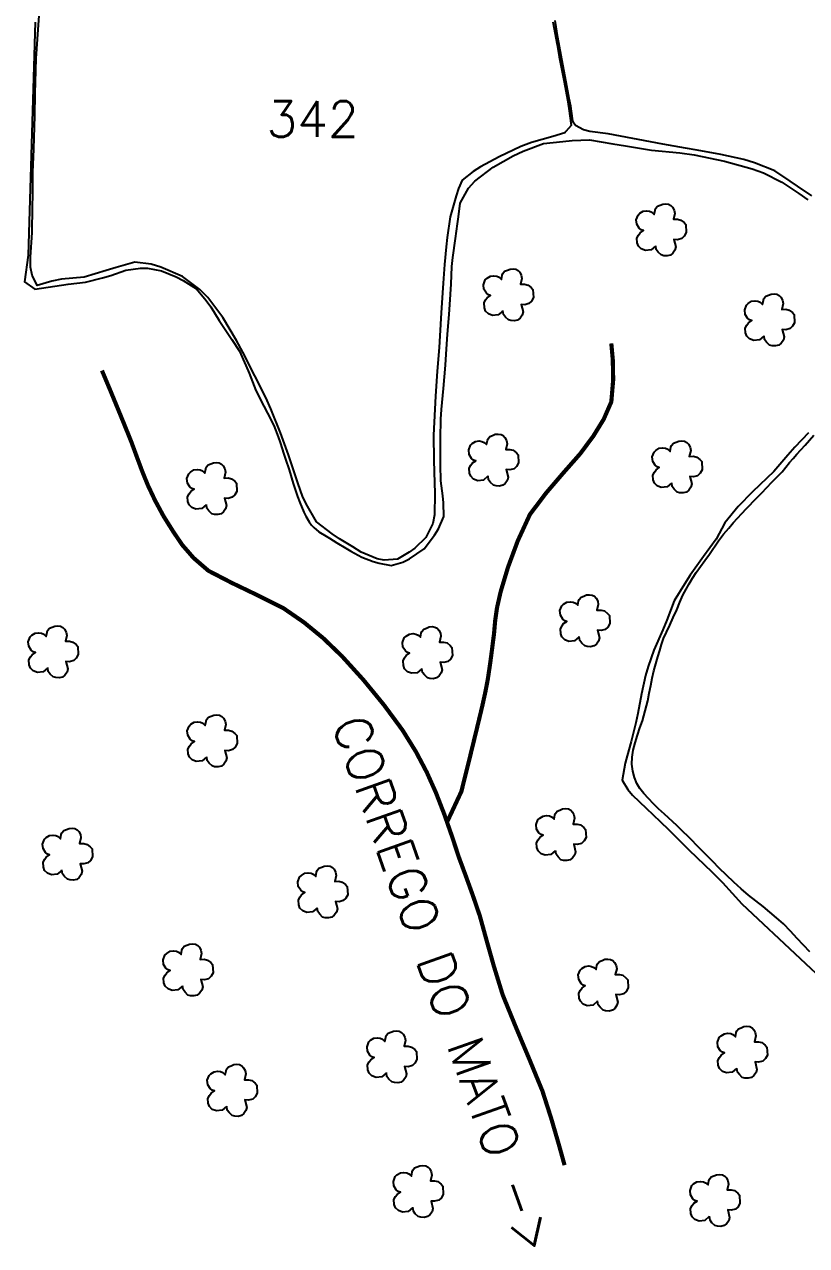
# Model space of a CAD drawing. Extents: x 729642 to 735582, y 7828609 to 7832809.
# Drawn here: x 730688 to 731255, y 7829530 to 7830415 of the extents above; entities that cross this region are included whole.
import ezdxf

# ---------------------------------------------------------------- set-up
doc = ezdxf.new("R2010")
doc.units = 0
doc.header["$MEASUREMENT"] = 0
doc.linetypes.add('CONTINUO', pattern=[0])
doc.linetypes.add('LIN0', pattern=[0])
for name, color, linetype in [('0114000611', 1, 'Continuous'), ('0114000611342', 5, 'LIN0'), ('0114000611343', 5, 'LIN0'), ('0114000611356', 5, 'LIN0'), ('_SIMBOLO ARVORE', 94, 'Continuous'), ('CURSOS_D_AGUA', 4, 'Continuous'), ('TEXTO', 7, 'Continuous'), ('TEXTO_NUN_TAL', 7, 'Continuous')]:
    doc.layers.add(name, color=color, linetype=linetype)
doc.styles.add('Simplex', font='simplex.shx')

msp = doc.modelspace()

# ---------------------------------------------------------------- linework, layer by layer
at = {"layer": '0114000611'}
for points in [[(730696.02, 7830416.91), (730691.01, 7830248.17), (730688.25, 7830228.74), (730695.77, 7830223.45), (730720.07, 7830227.01), (730732.47, 7830228.41), (730744.9, 7830231.57), (730750.89, 7830233.38), (730761.84, 7830237.21), (730772.5, 7830238.74), (730777.44, 7830238.65), (730787.67, 7830236.75), (730798.22, 7830232.32), (730803.31, 7830229.67), (730813.06, 7830223.55), (730820.1, 7830215.18), (730823.33, 7830210.67), (730829.38, 7830200.64), (730835.76, 7830191.32), (730838.72, 7830186.89), (730844.15, 7830178.5), (730848.84, 7830168.1), (730851.2, 7830162.43), (730856.03, 7830149.91), (730861.91, 7830138.67), (730864.52, 7830133.6), (730869.11, 7830124.52), (730872.19, 7830116.4), (730873.62, 7830112.27), (730876.34, 7830103.72), (730877.55, 7830100.13), (730880.1, 7830092.37), (730883.07, 7830082.49), (730885.13, 7830075.99), (730886.13, 7830073.15), (730887.92, 7830068.7), (730890.73, 7830061.8), (730892.18, 7830058.84), (730894.74, 7830054.79), (730896.41, 7830052.33), (730897.94, 7830050.71), (730901.64, 7830047.46), (730906.96, 7830044.32), (730909.47, 7830042.78), (730914.7, 7830039.47), (730921.15, 7830035.61), (730924.79, 7830033.55), (730932.9, 7830029.2), (730941.18, 7830025.94), (730945.4, 7830024.7), (730954.05, 7830023.07), (730962.47, 7830025.48), (730967.31, 7830027.96), (730978.08, 7830035.2), (730985.56, 7830045.06), (730988.41, 7830049.68), (730992.41, 7830058.53), (730992.13, 7830068.46), (730991.67, 7830073.65), (730990.17, 7830084.56), (730989.87, 7830096.04), (730989.82, 7830102.15), (730989.91, 7830115.07), (730990.21, 7830129.13), (730990.65, 7830136.29), (730992.16, 7830151.39), (730993.41, 7830168.29), (730993.98, 7830176.19), (730995, 7830190.86), (730996.09, 7830205.13), (730996.61, 7830212.36), (730997.62, 7830227.03), (730998.11, 7830239.93), (730998.73, 7830246.41), (731000.8, 7830260.19), (731002.27, 7830270.68), (731002.97, 7830275.95), (731004.17, 7830285.69), (731010.24, 7830296.69), (731014.81, 7830301.75), (731028.12, 7830311.98), (731042.47, 7830320.15), (731049.69, 7830323.51), (731064.45, 7830328.9), (731078.58, 7830330.59), (731085.33, 7830331.15), (731097.81, 7830331.66), (731114.91, 7830328.89), (731123.93, 7830327.37), (731142.72, 7830324.13), (731163.29, 7830322.3), (731173.74, 7830320.72), (731195.69, 7830316.13), (731215.87, 7830310.6), (731224.04, 7830307.64), (731237.27, 7830301.1), (731249.55, 7830292.79), (731256.26, 7830288.15)], [(731256.77, 7830119.37), (731246.8, 7830108.82), (731241.68, 7830103.09), (731231.6, 7830091.22), (731221.33, 7830081.56), (731216.1, 7830076.42), (731205.68, 7830065.74), (731196.02, 7830054.1), (731189.67, 7830042.13), (731180.5, 7830029.6), (731170.9, 7830015.98), (731166.66, 7830009.56), (731159.31, 7829997.49), (731154.05, 7829983.46), (731151.16, 7829976.48), (731144.53, 7829961.75), (731140.39, 7829949.81), (731138.6, 7829943.37), (731135.69, 7829930), (731132.9, 7829915.87), (731131.38, 7829909.01), (731128.04, 7829895.47), (731125.08, 7829885.15), (731123.8, 7829879.75), (731121.47, 7829867.56), (731125.56, 7829860.59), (731129.12, 7829856.54), (731138.88, 7829847.22), (731149.19, 7829837.49), (731155.41, 7829831.42), (731170.11, 7829816.72), (731186.63, 7829800.89), (731194.19, 7829793.18), (731208.33, 7829777.74), (731250.56, 7829738.15), (731269.66, 7829720.16)]]:
    msp.add_lwpolyline(points, dxfattribs=at)
at = {"layer": '0114000611342', "linetype": 'CONTINUO', "elevation": 727.85}
msp.add_lwpolyline([(731071.41, 7830417.17), (731074.37, 7830400.64), (731075.98, 7830391.95), (731079.48, 7830373.71), (731081.94, 7830360.76), (731082.96, 7830354.45), (731084.57, 7830342.18), (731080.72, 7830337.7), (731080.13, 7830336.69), (731071.22, 7830334.12), (731055.9, 7830329.75), (731048.14, 7830326.8), (731032.43, 7830319.35), (731018.82, 7830312.08), (731013.47, 7830308.71), (731005.67, 7830302.48), (731002.88, 7830296.51), (731001.15, 7830291.18), (730997, 7830275.82), (730994.77, 7830260.97), (730993.92, 7830254.06), (730992.73, 7830241.29), (730991.73, 7830227.79), (730991.24, 7830220.8), (730990.26, 7830206.34), (730989.5, 7830189.65), (730988.92, 7830181.19), (730987.37, 7830164.06), (730986.28, 7830145.74), (730985.76, 7830136.43), (730984.77, 7830117.5), (730985.02, 7830099.38), (730985.21, 7830090.92), (730985.72, 7830075.22), (730985.58, 7830059.93), (730984.28, 7830053.54), (730979.21, 7830043.26), (730971.18, 7830035.76), (730967.06, 7830032.66), (730958.62, 7830027.75), (730949.14, 7830026.84), (730943.91, 7830027.86), (730932.47, 7830032.84), (730926.35, 7830036.73), (730916.7, 7830042.44), (730911.44, 7830046.06), (730900.07, 7830054.79), (730892.51, 7830067.9), (730889.85, 7830073.39), (730886.76, 7830082.23), (730882.16, 7830095.94), (730879.59, 7830103.33), (730873.9, 7830119.2), (730866.91, 7830136.68), (730863.2, 7830144.98), (730855.35, 7830160.67), (730846.63, 7830177.64), (730841.99, 7830186.11), (730832.14, 7830202.99), (730821.16, 7830217.29), (730815.32, 7830223.21), (730802.94, 7830232.6), (730787.13, 7830239.42), (730780.22, 7830241.5), (730768.4, 7830243.01), (730754.77, 7830239.06), (730747.4, 7830236.89), (730731.53, 7830232.16), (730715.05, 7830230.55), (730708.22, 7830229.32), (730697.39, 7830226.04), (730693.77, 7830233.58), (730692.77, 7830239.36), (730692.59, 7830246.71), (730693.83, 7830264.58), (730694.12, 7830283.01), (730694.24, 7830291.72), (730694.41, 7830308.13), (730695.14, 7830324.97), (730695.41, 7830333.18), (730695.79, 7830349.19), (730696.05, 7830365.29), (730696.26, 7830373.57), (730696.84, 7830390.59), (730697.64, 7830404.72), (730698.1, 7830411.6), (730699.11, 7830425)], dxfattribs=at)
at = {"layer": '0114000611343', "linetype": 'CONTINUO', "elevation": 727.63}
msp.add_lwpolyline([(731258.99, 7830291), (731248.75, 7830298.15), (731243.38, 7830301.8), (731232.17, 7830309.28), (731217.46, 7830314.97), (731209.67, 7830317.31), (731193.2, 7830321.01), (731175.97, 7830324.2), (731167.52, 7830325.72), (731150.96, 7830328.6), (731111.35, 7830335.94), (731098.25, 7830337.66), (731093.51, 7830338.9), (731087.67, 7830342.11), (731086.47, 7830343.67), (731085.74, 7830345.42), (731084.24, 7830356.06), (731083.27, 7830361.66), (731080.93, 7830373.42), (731078.6, 7830386.37), (731077.41, 7830392.86), (731074.94, 7830405.85), (731073.02, 7830418.29)], dxfattribs=at)
at = {"layer": '0114000611356', "color": 5, "elevation": 722.5}
msp.add_lwpolyline([(731257.52, 7829743.03), (731252.92, 7829747.87), (731248.43, 7829752.72), (731243.6, 7829757.98), (731238.44, 7829763.22), (731233.48, 7829767.73), (731228.64, 7829771.86), (731223.73, 7829775.85), (731218.48, 7829779.87), (731213.07, 7829784.06), (731207.74, 7829788.62), (731202.46, 7829793.49), (731197.22, 7829798.6), (731192.01, 7829803.57), (731187.28, 7829808.54), (731182.57, 7829813.28), (731178.17, 7829817.68), (731169.64, 7829826.42), (731165.39, 7829830.58), (731161.15, 7829834.67), (731152.23, 7829842.72), (731147.99, 7829846.6), (731144.2, 7829850.38), (731140.59, 7829854.15), (731137.3, 7829857.8), (731134.43, 7829861.35), (731132.13, 7829865.13), (731130.5, 7829869.33), (731129.34, 7829873.94), (731128.56, 7829879), (731128.82, 7829884.16), (731129.61, 7829889.29), (731131.06, 7829894.49), (731132.72, 7829900.01), (731134.42, 7829905.47), (731136.21, 7829910.39), (731140.06, 7829925.05), (731141.23, 7829930.47), (731142.28, 7829936.02), (731143.27, 7829941.4), (731144.52, 7829946.63), (731145.96, 7829951.78), (731147.53, 7829956.77), (731148.92, 7829961.38), (731150.04, 7829965.75), (731151.59, 7829970.07), (731153.65, 7829974.76), (731156.05, 7829979.81), (731158.64, 7829985.36), (731161.12, 7829991.05), (731163.37, 7829996.58), (731165.59, 7830001.51), (731167.87, 7830005.91), (731170.19, 7830009.83), (731172.51, 7830013.83), (731175.2, 7830018.01), (731178.28, 7830022.24), (731181.45, 7830026.76), (731184.79, 7830031.37), (731191.51, 7830041.08), (731195.13, 7830045.79), (731198.79, 7830050.19), (731202.1, 7830054.01), (731205.1, 7830057.37), (731208.27, 7830060.75), (731211.66, 7830064.41), (731219.03, 7830071.94), (731222.77, 7830075.83), (731226.5, 7830079.63), (731230.19, 7830083.47), (731233.99, 7830087.39), (731237.45, 7830091.08), (731242.89, 7830097.68), (731245.42, 7830100.69), (731248.12, 7830103.73), (731251.17, 7830106.88), (731254.32, 7830110.32), (731260.52, 7830117.46)], dxfattribs=at)
at = {"layer": '_SIMBOLO ARVORE', "linetype": 'CONTINUO'}
for points in [[(731145.78, 7830254.65, 0), (731142.52, 7830251.91, 0), (731138.38, 7830251.43, 0), (731135.42, 7830252.58, 0), (731133.33, 7830254.64, 0), (731132.46, 7830257, 0), (731132.23, 7830260.48, 0), (731133.36, 7830262.68, 0), (731134.55, 7830264.31, 0), (731136.93, 7830265.93, 0), (731135.41, 7830266.41, 0), (731133.92, 7830267.65, 0), (731132.16, 7830270.42, 0), (731131.84, 7830273.73, 0), (731133.11, 7830277.17, 0), (731134.45, 7830278.4, 0), (731136.88, 7830279.89, 0), (731139.44, 7830280.23, 0), (731141.48, 7830279.94, 0), (731143.09, 7830279.19, 0), (731144.87, 7830277.61, 0), (731145.4, 7830280.63, 0), (731145.85, 7830281.84, 0), (731147.17, 7830283.51, 0), (731149.14, 7830284.24, 0), (731151.06, 7830285.09, 0), (731153.23, 7830285.29, 0), (731155.27, 7830285, 0), (731156.93, 7830284.12, 0), (731158.17, 7830282.79, 0), (731159.25, 7830280.65, 0), (731159.67, 7830278.28, 0), (731158.69, 7830274.05, 0), (731161.65, 7830274.1, 0), (731164.1, 7830273.51, 0), (731166.41, 7830271.68, 0), (731167.69, 7830270.21, 0), (731168.04, 7830264.39, 0), (731166.61, 7830261.78, 0), (731164.72, 7830260.05, 0), (731161.73, 7830259.25, 0), (731159.11, 7830259.48, 0), (731160.51, 7830254.04, 0), (731159.87, 7830251.73, 0), (731158.3, 7830249.51, 0), (731156.57, 7830248.13, 0), (731154.11, 7830247.53, 0), (731151.67, 7830247.68, 0), (731149.84, 7830248.2, 0), (731147.75, 7830250.26, 0), (731146.32, 7830252.11, 0), (731145.88, 7830254.93, 0)], [(731035, 7830207.55, 0), (731031.73, 7830204.82, 0), (731027.59, 7830204.34, 0), (731024.64, 7830205.48, 0), (731022.54, 7830207.54, 0), (731021.67, 7830209.9, 0), (731021.44, 7830213.39, 0), (731022.57, 7830215.59, 0), (731023.76, 7830217.21, 0), (731026.15, 7830218.83, 0), (731024.63, 7830219.32, 0), (731023.13, 7830220.55, 0), (731021.37, 7830223.33, 0), (731021.05, 7830226.63, 0), (731022.32, 7830230.07, 0), (731023.66, 7830231.31, 0), (731026.09, 7830232.8, 0), (731028.65, 7830233.14, 0), (731030.69, 7830232.85, 0), (731032.31, 7830232.1, 0), (731034.08, 7830230.52, 0), (731034.61, 7830233.54, 0), (731035.06, 7830234.75, 0), (731036.39, 7830236.42, 0), (731038.36, 7830237.14, 0), (731040.28, 7830238, 0), (731042.44, 7830238.19, 0), (731044.48, 7830237.9, 0), (731046.15, 7830237.02, 0), (731047.38, 7830235.69, 0), (731048.46, 7830233.56, 0), (731048.88, 7830231.18, 0), (731047.9, 7830226.96, 0), (731050.86, 7830227, 0), (731053.32, 7830226.41, 0), (731055.63, 7830224.58, 0), (731056.91, 7830223.12, 0), (731057.25, 7830217.3, 0), (731055.83, 7830214.69, 0), (731053.93, 7830212.95, 0), (731050.94, 7830212.16, 0), (731048.33, 7830212.39, 0), (731049.72, 7830206.95, 0), (731049.08, 7830204.63, 0), (731047.51, 7830202.42, 0), (731045.78, 7830201.04, 0), (731043.32, 7830200.44, 0), (731040.88, 7830200.58, 0), (731039.06, 7830201.1, 0), (731036.96, 7830203.16, 0), (731035.53, 7830205.02, 0), (731035.1, 7830207.83, 0)], [(731224.32, 7830189.38, 0), (731221.06, 7830186.64, 0), (731216.92, 7830186.16, 0), (731213.96, 7830187.31, 0), (731211.87, 7830189.37, 0), (731211, 7830191.73, 0), (731210.77, 7830195.21, 0), (731211.9, 7830197.41, 0), (731213.09, 7830199.04, 0), (731215.48, 7830200.66, 0), (731213.96, 7830201.14, 0), (731212.46, 7830202.38, 0), (731210.7, 7830205.15, 0), (731210.38, 7830208.46, 0), (731211.65, 7830211.9, 0), (731212.99, 7830213.13, 0), (731215.42, 7830214.62, 0), (731217.98, 7830214.96, 0), (731220.02, 7830214.67, 0), (731221.64, 7830213.92, 0), (731223.41, 7830212.34, 0), (731223.94, 7830215.36, 0), (731224.39, 7830216.57, 0), (731225.71, 7830218.24, 0), (731227.68, 7830218.97, 0), (731229.61, 7830219.82, 0), (731231.77, 7830220.02, 0), (731233.81, 7830219.73, 0), (731235.47, 7830218.85, 0), (731236.71, 7830217.51, 0), (731237.79, 7830215.38, 0), (731238.21, 7830213.01, 0), (731237.23, 7830208.78, 0), (731240.19, 7830208.83, 0), (731242.64, 7830208.24, 0), (731244.95, 7830206.41, 0), (731246.23, 7830204.94, 0), (731246.58, 7830199.12, 0), (731245.15, 7830196.51, 0), (731243.26, 7830194.78, 0), (731240.27, 7830193.98, 0), (731237.65, 7830194.21, 0), (731239.05, 7830188.77, 0), (731238.41, 7830186.45, 0), (731236.84, 7830184.24, 0), (731235.11, 7830182.86, 0), (731232.65, 7830182.26, 0), (731230.21, 7830182.41, 0), (731228.38, 7830182.93, 0), (731226.29, 7830184.98, 0), (731224.86, 7830186.84, 0), (731224.42, 7830189.66, 0)], [(731024.25, 7830087.75, 0), (731020.99, 7830085.01, 0), (731016.84, 7830084.54, 0), (731013.89, 7830085.68, 0), (731011.79, 7830087.74, 0), (731010.93, 7830090.1, 0), (731010.69, 7830093.59, 0), (731011.82, 7830095.79, 0), (731013.01, 7830097.41, 0), (731015.4, 7830099.03, 0), (731013.88, 7830099.52, 0), (731012.39, 7830100.75, 0), (731010.62, 7830103.53, 0), (731010.31, 7830106.83, 0), (731011.58, 7830110.27, 0), (731012.91, 7830111.51, 0), (731015.35, 7830112.99, 0), (731017.9, 7830113.34, 0), (731019.95, 7830113.05, 0), (731021.56, 7830112.3, 0), (731023.33, 7830110.72, 0), (731023.86, 7830113.74, 0), (731024.32, 7830114.94, 0), (731025.64, 7830116.62, 0), (731027.61, 7830117.34, 0), (731029.53, 7830118.2, 0), (731031.69, 7830118.39, 0), (731033.74, 7830118.1, 0), (731035.4, 7830117.22, 0), (731036.63, 7830115.89, 0), (731037.71, 7830113.76, 0), (731038.14, 7830111.38, 0), (731037.15, 7830107.16, 0), (731040.12, 7830107.2, 0), (731042.57, 7830106.61, 0), (731044.88, 7830104.78, 0), (731046.16, 7830103.32, 0), (731046.51, 7830097.49, 0), (731045.08, 7830094.89, 0), (731043.18, 7830093.15, 0), (731040.2, 7830092.35, 0), (731037.58, 7830092.59, 0), (731038.98, 7830087.15, 0), (731038.34, 7830084.83, 0), (731036.76, 7830082.62, 0), (731035.03, 7830081.24, 0), (731032.57, 7830080.64, 0), (731030.14, 7830080.78, 0), (731028.31, 7830081.3, 0), (731026.21, 7830083.36, 0), (731024.79, 7830085.22, 0), (731024.35, 7830088.03, 0)], [(731157.36, 7830082.8, 0), (731154.09, 7830080.06, 0), (731149.95, 7830079.58, 0), (731147, 7830080.73, 0), (731144.9, 7830082.78, 0), (731144.03, 7830085.14, 0), (731143.8, 7830088.63, 0), (731144.93, 7830090.83, 0), (731146.12, 7830092.46, 0), (731148.51, 7830094.07, 0), (731146.99, 7830094.56, 0), (731145.49, 7830095.79, 0), (731143.73, 7830098.57, 0), (731143.41, 7830101.87, 0), (731144.68, 7830105.32, 0), (731146.02, 7830106.55, 0), (731148.45, 7830108.04, 0), (731151.01, 7830108.38, 0), (731153.05, 7830108.09, 0), (731154.67, 7830107.34, 0), (731156.44, 7830105.76, 0), (731156.97, 7830108.78, 0), (731157.42, 7830109.99, 0), (731158.75, 7830111.66, 0), (731160.72, 7830112.38, 0), (731162.64, 7830113.24, 0), (731164.8, 7830113.44, 0), (731166.84, 7830113.14, 0), (731168.51, 7830112.27, 0), (731169.74, 7830110.93, 0), (731170.82, 7830108.8, 0), (731171.24, 7830106.43, 0), (731170.26, 7830102.2, 0), (731173.22, 7830102.24, 0), (731175.68, 7830101.65, 0), (731177.99, 7830099.82, 0), (731179.27, 7830098.36, 0), (731179.61, 7830092.54, 0), (731178.19, 7830089.93, 0), (731176.29, 7830088.2, 0), (731173.3, 7830087.4, 0), (731170.69, 7830087.63, 0), (731172.08, 7830082.19, 0), (731171.44, 7830079.87, 0), (731169.87, 7830077.66, 0), (731168.14, 7830076.28, 0), (731165.68, 7830075.68, 0), (731163.24, 7830075.83, 0), (731161.42, 7830076.34, 0), (731159.32, 7830078.4, 0), (731157.89, 7830080.26, 0), (731157.46, 7830083.08, 0)], [(730820.04, 7830067.1, 0), (730816.78, 7830064.36, 0), (730812.63, 7830063.88, 0), (730809.68, 7830065.03, 0), (730807.58, 7830067.09, 0), (730806.72, 7830069.45, 0), (730806.48, 7830072.93, 0), (730807.61, 7830075.13, 0), (730808.81, 7830076.76, 0), (730811.19, 7830078.38, 0), (730809.67, 7830078.86, 0), (730808.18, 7830080.1, 0), (730806.41, 7830082.87, 0), (730806.1, 7830086.18, 0), (730807.37, 7830089.62, 0), (730808.7, 7830090.85, 0), (730811.14, 7830092.34, 0), (730813.69, 7830092.68, 0), (730815.74, 7830092.39, 0), (730817.35, 7830091.64, 0), (730819.12, 7830090.06, 0), (730819.66, 7830093.08, 0), (730820.11, 7830094.29, 0), (730821.43, 7830095.96, 0), (730823.4, 7830096.69, 0), (730825.32, 7830097.54, 0), (730827.48, 7830097.74, 0), (730829.53, 7830097.45, 0), (730831.19, 7830096.57, 0), (730832.42, 7830095.24, 0), (730833.5, 7830093.1, 0), (730833.93, 7830090.73, 0), (730832.94, 7830086.5, 0), (730835.91, 7830086.55, 0), (730838.36, 7830085.96, 0), (730840.67, 7830084.13, 0), (730841.95, 7830082.66, 0), (730842.3, 7830076.84, 0), (730840.87, 7830074.23, 0), (730838.97, 7830072.5, 0), (730835.99, 7830071.7, 0), (730833.37, 7830071.93, 0), (730834.77, 7830066.49, 0), (730834.13, 7830064.18, 0), (730832.56, 7830061.96, 0), (730830.83, 7830060.58, 0), (730828.37, 7830059.98, 0), (730825.93, 7830060.13, 0), (730824.1, 7830060.65, 0), (730822, 7830062.7, 0), (730820.58, 7830064.56, 0), (730820.14, 7830067.38, 0)], [(731090.39, 7829971.26, 0), (731087.13, 7829968.52, 0), (731082.98, 7829968.04, 0), (731080.03, 7829969.19, 0), (731077.93, 7829971.25, 0), (731077.07, 7829973.61, 0), (731076.83, 7829977.09, 0), (731077.96, 7829979.29, 0), (731079.15, 7829980.92, 0), (731081.54, 7829982.54, 0), (731080.02, 7829983.02, 0), (731078.53, 7829984.26, 0), (731076.76, 7829987.03, 0), (731076.45, 7829990.34, 0), (731077.72, 7829993.78, 0), (731079.05, 7829995.01, 0), (731081.49, 7829996.5, 0), (731084.04, 7829996.84, 0), (731086.09, 7829996.55, 0), (731087.7, 7829995.8, 0), (731089.47, 7829994.22, 0), (731090, 7829997.24, 0), (731090.46, 7829998.45, 0), (731091.78, 7830000.12, 0), (731093.75, 7830000.85, 0), (731095.67, 7830001.7, 0), (731097.83, 7830001.9, 0), (731099.88, 7830001.61, 0), (731101.54, 7830000.73, 0), (731102.77, 7829999.39, 0), (731103.85, 7829997.26, 0), (731104.28, 7829994.89, 0), (731103.29, 7829990.66, 0), (731106.26, 7829990.71, 0), (731108.71, 7829990.12, 0), (731111.02, 7829988.29, 0), (731112.3, 7829986.82, 0), (731112.65, 7829981, 0), (731111.22, 7829978.39, 0), (731109.32, 7829976.66, 0), (731106.34, 7829975.86, 0), (731103.72, 7829976.09, 0), (731105.12, 7829970.65, 0), (731104.48, 7829968.33, 0), (731102.9, 7829966.12, 0), (731101.18, 7829964.74, 0), (731098.72, 7829964.14, 0), (731096.28, 7829964.29, 0), (731094.45, 7829964.81, 0), (731092.35, 7829966.86, 0), (731090.93, 7829968.72, 0), (731090.49, 7829971.54, 0)], [(730705.03, 7829948.74, 0), (730701.77, 7829946, 0), (730697.62, 7829945.52, 0), (730694.67, 7829946.67, 0), (730692.57, 7829948.73, 0), (730691.71, 7829951.09, 0), (730691.47, 7829954.57, 0), (730692.6, 7829956.77, 0), (730693.79, 7829958.4, 0), (730696.18, 7829960.02, 0), (730694.66, 7829960.5, 0), (730693.16, 7829961.74, 0), (730691.4, 7829964.51, 0), (730691.08, 7829967.82, 0), (730692.36, 7829971.26, 0), (730693.69, 7829972.49, 0), (730696.13, 7829973.98, 0), (730698.68, 7829974.32, 0), (730700.73, 7829974.03, 0), (730702.34, 7829973.28, 0), (730704.11, 7829971.7, 0), (730704.64, 7829974.72, 0), (730705.09, 7829975.93, 0), (730706.42, 7829977.6, 0), (730708.39, 7829978.33, 0), (730710.31, 7829979.18, 0), (730712.47, 7829979.38, 0), (730714.52, 7829979.09, 0), (730716.18, 7829978.21, 0), (730717.41, 7829976.88, 0), (730718.49, 7829974.74, 0), (730718.92, 7829972.37, 0), (730717.93, 7829968.14, 0), (730720.9, 7829968.19, 0), (730723.35, 7829967.6, 0), (730725.66, 7829965.77, 0), (730726.94, 7829964.3, 0), (730727.29, 7829958.48, 0), (730725.86, 7829955.87, 0), (730723.96, 7829954.14, 0), (730720.98, 7829953.34, 0), (730718.36, 7829953.57, 0), (730719.76, 7829948.13, 0), (730719.12, 7829945.82, 0), (730717.54, 7829943.6, 0), (730715.81, 7829942.23, 0), (730713.35, 7829941.62, 0), (730710.92, 7829941.77, 0), (730709.09, 7829942.29, 0), (730706.99, 7829944.35, 0), (730705.57, 7829946.2, 0), (730705.13, 7829949.02, 0)], [(730976.3, 7829948.12, 0), (730973.03, 7829945.38, 0), (730968.89, 7829944.91, 0), (730965.94, 7829946.05, 0), (730963.84, 7829948.11, 0), (730962.97, 7829950.47, 0), (730962.74, 7829953.96, 0), (730963.87, 7829956.16, 0), (730965.06, 7829957.78, 0), (730967.45, 7829959.4, 0), (730965.93, 7829959.89, 0), (730964.43, 7829961.12, 0), (730962.67, 7829963.9, 0), (730962.35, 7829967.2, 0), (730963.62, 7829970.64, 0), (730964.96, 7829971.88, 0), (730967.39, 7829973.36, 0), (730969.95, 7829973.71, 0), (730971.99, 7829973.41, 0), (730973.61, 7829972.67, 0), (730975.38, 7829971.09, 0), (730975.91, 7829974.11, 0), (730976.36, 7829975.31, 0), (730977.69, 7829976.99, 0), (730979.66, 7829977.71, 0), (730981.58, 7829978.57, 0), (730983.74, 7829978.76, 0), (730985.78, 7829978.47, 0), (730987.45, 7829977.59, 0), (730988.68, 7829976.26, 0), (730989.76, 7829974.13, 0), (730990.18, 7829971.75, 0), (730989.2, 7829967.53, 0), (730992.16, 7829967.57, 0), (730994.62, 7829966.98, 0), (730996.93, 7829965.15, 0), (730998.21, 7829963.69, 0), (730998.55, 7829957.86, 0), (730997.13, 7829955.26, 0), (730995.23, 7829953.52, 0), (730992.24, 7829952.72, 0), (730989.63, 7829952.96, 0), (730991.03, 7829947.52, 0), (730990.38, 7829945.2, 0), (730988.81, 7829942.99, 0), (730987.08, 7829941.61, 0), (730984.62, 7829941.01, 0), (730982.18, 7829941.15, 0), (730980.36, 7829941.67, 0), (730978.26, 7829943.73, 0), (730976.83, 7829945.59, 0), (730976.4, 7829948.4, 0)], [(730820.27, 7829884.18, 0), (730817.01, 7829881.44, 0), (730812.87, 7829880.96, 0), (730809.91, 7829882.11, 0), (730807.82, 7829884.17, 0), (730806.95, 7829886.53, 0), (730806.72, 7829890.01, 0), (730807.85, 7829892.21, 0), (730809.04, 7829893.84, 0), (730811.43, 7829895.46, 0), (730809.91, 7829895.94, 0), (730808.41, 7829897.18, 0), (730806.65, 7829899.96, 0), (730806.33, 7829903.26, 0), (730807.6, 7829906.7, 0), (730808.94, 7829907.93, 0), (730811.37, 7829909.42, 0), (730813.93, 7829909.76, 0), (730815.97, 7829909.47, 0), (730817.59, 7829908.73, 0), (730819.36, 7829907.14, 0), (730819.89, 7829910.17, 0), (730820.34, 7829911.37, 0), (730821.66, 7829913.05, 0), (730823.63, 7829913.77, 0), (730825.56, 7829914.62, 0), (730827.72, 7829914.82, 0), (730829.76, 7829914.53, 0), (730831.43, 7829913.65, 0), (730832.66, 7829912.32, 0), (730833.74, 7829910.19, 0), (730834.16, 7829907.81, 0), (730833.18, 7829903.58, 0), (730836.14, 7829903.63, 0), (730838.59, 7829903.04, 0), (730840.9, 7829901.21, 0), (730842.19, 7829899.75, 0), (730842.53, 7829893.92, 0), (730841.1, 7829891.32, 0), (730839.21, 7829889.58, 0), (730836.22, 7829888.78, 0), (730833.61, 7829889.01, 0), (730835, 7829883.58, 0), (730834.36, 7829881.26, 0), (730832.79, 7829879.05, 0), (730831.06, 7829877.67, 0), (730828.6, 7829877.06, 0), (730826.16, 7829877.21, 0), (730824.33, 7829877.73, 0), (730822.24, 7829879.79, 0), (730820.81, 7829881.64, 0), (730820.38, 7829884.46, 0)], [(731073.11, 7829816.21, 0), (731069.85, 7829813.47, 0), (731065.71, 7829812.99, 0), (731062.75, 7829814.14, 0), (731060.66, 7829816.2, 0), (731059.79, 7829818.56, 0), (731059.56, 7829822.04, 0), (731060.69, 7829824.24, 0), (731061.88, 7829825.87, 0), (731064.26, 7829827.49, 0), (731062.75, 7829827.97, 0), (731061.25, 7829829.21, 0), (731059.49, 7829831.99, 0), (731059.17, 7829835.29, 0), (731060.44, 7829838.73, 0), (731061.78, 7829839.97, 0), (731064.21, 7829841.45, 0), (731066.77, 7829841.8, 0), (731068.81, 7829841.5, 0), (731070.43, 7829840.76, 0), (731072.2, 7829839.18, 0), (731072.73, 7829842.2, 0), (731073.18, 7829843.4, 0), (731074.5, 7829845.08, 0), (731076.47, 7829845.8, 0), (731078.39, 7829846.65, 0), (731080.56, 7829846.85, 0), (731082.6, 7829846.56, 0), (731084.26, 7829845.68, 0), (731085.5, 7829844.35, 0), (731086.58, 7829842.22, 0), (731087, 7829839.84, 0), (731086.02, 7829835.61, 0), (731088.98, 7829835.66, 0), (731091.43, 7829835.07, 0), (731093.74, 7829833.24, 0), (731095.02, 7829831.78, 0), (731095.37, 7829825.95, 0), (731093.94, 7829823.35, 0), (731092.05, 7829821.61, 0), (731089.06, 7829820.81, 0), (731086.44, 7829821.04, 0), (731087.84, 7829815.61, 0), (731087.2, 7829813.29, 0), (731085.63, 7829811.08, 0), (731083.9, 7829809.7, 0), (731081.44, 7829809.09, 0), (731079, 7829809.24, 0), (731077.17, 7829809.76, 0), (731075.08, 7829811.82, 0), (731073.65, 7829813.68, 0), (731073.21, 7829816.49, 0)], [(730715.36, 7829802.06, 0), (730712.1, 7829799.32, 0), (730707.96, 7829798.85, 0), (730705, 7829799.99, 0), (730702.91, 7829802.05, 0), (730702.04, 7829804.41, 0), (730701.81, 7829807.9, 0), (730702.94, 7829810.1, 0), (730704.13, 7829811.72, 0), (730706.52, 7829813.34, 0), (730705, 7829813.83, 0), (730703.5, 7829815.06, 0), (730701.74, 7829817.84, 0), (730701.42, 7829821.14, 0), (730702.69, 7829824.58, 0), (730704.03, 7829825.82, 0), (730706.46, 7829827.31, 0), (730709.02, 7829827.65, 0), (730711.06, 7829827.36, 0), (730712.68, 7829826.61, 0), (730714.45, 7829825.03, 0), (730714.98, 7829828.05, 0), (730715.43, 7829829.25, 0), (730716.75, 7829830.93, 0), (730718.72, 7829831.65, 0), (730720.65, 7829832.51, 0), (730722.81, 7829832.7, 0), (730724.85, 7829832.41, 0), (730726.51, 7829831.53, 0), (730727.75, 7829830.2, 0), (730728.83, 7829828.07, 0), (730729.25, 7829825.69, 0), (730728.27, 7829821.47, 0), (730731.23, 7829821.51, 0), (730733.68, 7829820.92, 0), (730735.99, 7829819.09, 0), (730737.27, 7829817.63, 0), (730737.62, 7829811.81, 0), (730736.19, 7829809.2, 0), (730734.3, 7829807.46, 0), (730731.31, 7829806.67, 0), (730728.69, 7829806.9, 0), (730730.09, 7829801.46, 0), (730729.45, 7829799.14, 0), (730727.88, 7829796.93, 0), (730726.15, 7829795.55, 0), (730723.69, 7829794.95, 0), (730721.25, 7829795.09, 0), (730719.42, 7829795.61, 0), (730717.33, 7829797.67, 0), (730715.9, 7829799.53, 0), (730715.47, 7829802.34, 0)], [(730900.38, 7829774.69, 0), (730897.12, 7829771.95, 0), (730892.97, 7829771.47, 0), (730890.02, 7829772.62, 0), (730887.92, 7829774.68, 0), (730887.06, 7829777.04, 0), (730886.82, 7829780.52, 0), (730887.95, 7829782.72, 0), (730889.14, 7829784.35, 0), (730891.53, 7829785.97, 0), (730890.01, 7829786.45, 0), (730888.52, 7829787.69, 0), (730886.75, 7829790.47, 0), (730886.44, 7829793.77, 0), (730887.71, 7829797.21, 0), (730889.04, 7829798.44, 0), (730891.48, 7829799.93, 0), (730894.03, 7829800.27, 0), (730896.08, 7829799.98, 0), (730897.69, 7829799.24, 0), (730899.46, 7829797.65, 0), (730899.99, 7829800.68, 0), (730900.45, 7829801.88, 0), (730901.77, 7829803.56, 0), (730903.74, 7829804.28, 0), (730905.66, 7829805.13, 0), (730907.82, 7829805.33, 0), (730909.87, 7829805.04, 0), (730911.53, 7829804.16, 0), (730912.76, 7829802.83, 0), (730913.84, 7829800.7, 0), (730914.27, 7829798.32, 0), (730913.28, 7829794.09, 0), (730916.25, 7829794.14, 0), (730918.7, 7829793.55, 0), (730921.01, 7829791.72, 0), (730922.29, 7829790.26, 0), (730922.64, 7829784.43, 0), (730921.21, 7829781.83, 0), (730919.31, 7829780.09, 0), (730916.33, 7829779.29, 0), (730913.71, 7829779.52, 0), (730915.11, 7829774.09, 0), (730914.47, 7829771.77, 0), (730912.89, 7829769.56, 0), (730911.17, 7829768.18, 0), (730908.71, 7829767.57, 0), (730906.27, 7829767.72, 0), (730904.44, 7829768.24, 0), (730902.34, 7829770.3, 0), (730900.92, 7829772.15, 0), (730900.48, 7829774.97, 0)], [(730802.74, 7829718.13, 0), (730799.48, 7829715.39, 0), (730795.33, 7829714.91, 0), (730792.38, 7829716.06, 0), (730790.28, 7829718.12, 0), (730789.42, 7829720.48, 0), (730789.18, 7829723.96, 0), (730790.31, 7829726.16, 0), (730791.51, 7829727.79, 0), (730793.89, 7829729.41, 0), (730792.37, 7829729.89, 0), (730790.88, 7829731.13, 0), (730789.12, 7829733.9, 0), (730788.8, 7829737.21, 0), (730790.07, 7829740.65, 0), (730791.4, 7829741.88, 0), (730793.84, 7829743.37, 0), (730796.39, 7829743.71, 0), (730798.44, 7829743.42, 0), (730800.05, 7829742.67, 0), (730801.83, 7829741.09, 0), (730802.36, 7829744.11, 0), (730802.81, 7829745.32, 0), (730804.13, 7829747, 0), (730806.1, 7829747.72, 0), (730808.02, 7829748.57, 0), (730810.18, 7829748.77, 0), (730812.23, 7829748.48, 0), (730813.89, 7829747.6, 0), (730815.12, 7829746.27, 0), (730816.2, 7829744.13, 0), (730816.63, 7829741.76, 0), (730815.65, 7829737.53, 0), (730818.61, 7829737.58, 0), (730821.06, 7829736.99, 0), (730823.37, 7829735.16, 0), (730824.65, 7829733.69, 0), (730825, 7829727.87, 0), (730823.57, 7829725.26, 0), (730821.67, 7829723.53, 0), (730818.69, 7829722.73, 0), (730816.07, 7829722.96, 0), (730817.47, 7829717.52, 0), (730816.83, 7829715.21, 0), (730815.26, 7829712.99, 0), (730813.53, 7829711.62, 0), (730811.07, 7829711.01, 0), (730808.63, 7829711.16, 0), (730806.8, 7829711.68, 0), (730804.7, 7829713.74, 0), (730803.28, 7829715.59, 0), (730802.84, 7829718.41, 0)], [(731103.7, 7829707.15, 0), (731100.44, 7829704.41, 0), (731096.3, 7829703.93, 0), (731093.34, 7829705.08, 0), (731091.25, 7829707.14, 0), (731090.38, 7829709.5, 0), (731090.15, 7829712.98, 0), (731091.28, 7829715.18, 0), (731092.47, 7829716.81, 0), (731094.85, 7829718.43, 0), (731093.34, 7829718.91, 0), (731091.84, 7829720.15, 0), (731090.08, 7829722.93, 0), (731089.76, 7829726.23, 0), (731091.03, 7829729.67, 0), (731092.37, 7829730.91, 0), (731094.8, 7829732.39, 0), (731097.36, 7829732.74, 0), (731099.4, 7829732.44, 0), (731101.02, 7829731.7, 0), (731102.79, 7829730.11, 0), (731103.32, 7829733.14, 0), (731103.77, 7829734.34, 0), (731105.09, 7829736.02, 0), (731107.06, 7829736.74, 0), (731108.98, 7829737.59, 0), (731111.15, 7829737.79, 0), (731113.19, 7829737.5, 0), (731114.85, 7829736.62, 0), (731116.09, 7829735.29, 0), (731117.17, 7829733.16, 0), (731117.59, 7829730.78, 0), (731116.61, 7829726.55, 0), (731119.57, 7829726.6, 0), (731122.02, 7829726.01, 0), (731124.33, 7829724.18, 0), (731125.61, 7829722.72, 0), (731125.96, 7829716.89, 0), (731124.53, 7829714.29, 0), (731122.64, 7829712.55, 0), (731119.65, 7829711.75, 0), (731117.03, 7829711.98, 0), (731118.43, 7829706.55, 0), (731117.79, 7829704.23, 0), (731116.22, 7829702.02, 0), (731114.49, 7829700.64, 0), (731112.03, 7829700.03, 0), (731109.59, 7829700.18, 0), (731107.76, 7829700.7, 0), (731105.67, 7829702.76, 0), (731104.24, 7829704.62, 0), (731103.8, 7829707.43, 0)], [(730950.55, 7829655.12, 0), (730947.28, 7829652.38, 0), (730943.14, 7829651.9, 0), (730940.19, 7829653.05, 0), (730938.09, 7829655.11, 0), (730937.22, 7829657.47, 0), (730936.99, 7829660.95, 0), (730938.12, 7829663.15, 0), (730939.31, 7829664.78, 0), (730941.7, 7829666.4, 0), (730940.18, 7829666.88, 0), (730938.68, 7829668.12, 0), (730936.92, 7829670.89, 0), (730936.6, 7829674.2, 0), (730937.87, 7829677.64, 0), (730939.21, 7829678.87, 0), (730941.64, 7829680.36, 0), (730944.2, 7829680.7, 0), (730946.24, 7829680.41, 0), (730947.86, 7829679.67, 0), (730949.63, 7829678.08, 0), (730950.16, 7829681.1, 0), (730950.61, 7829682.31, 0), (730951.94, 7829683.99, 0), (730953.91, 7829684.71, 0), (730955.83, 7829685.56, 0), (730957.99, 7829685.76, 0), (730960.03, 7829685.47, 0), (730961.7, 7829684.59, 0), (730962.93, 7829683.26, 0), (730964.01, 7829681.12, 0), (730964.43, 7829678.75, 0), (730963.45, 7829674.52, 0), (730966.41, 7829674.57, 0), (730968.86, 7829673.98, 0), (730971.17, 7829672.15, 0), (730972.46, 7829670.69, 0), (730972.8, 7829664.86, 0), (730971.38, 7829662.26, 0), (730969.48, 7829660.52, 0), (730966.49, 7829659.72, 0), (730963.88, 7829659.95, 0), (730965.27, 7829654.51, 0), (730964.63, 7829652.2, 0), (730963.06, 7829649.99, 0), (730961.33, 7829648.61, 0), (730958.87, 7829648, 0), (730956.43, 7829648.15, 0), (730954.6, 7829648.67, 0), (730952.51, 7829650.73, 0), (730951.08, 7829652.58, 0), (730950.65, 7829655.4, 0)], [(731204.57, 7829658.4, 0), (731201.31, 7829655.67, 0), (731197.16, 7829655.19, 0), (731194.21, 7829656.34, 0), (731192.11, 7829658.39, 0), (731191.25, 7829660.75, 0), (731191.01, 7829664.24, 0), (731192.14, 7829666.44, 0), (731193.33, 7829668.06, 0), (731195.72, 7829669.68, 0), (731194.2, 7829670.17, 0), (731192.7, 7829671.4, 0), (731190.94, 7829674.18, 0), (731190.62, 7829677.48, 0), (731191.89, 7829680.93, 0), (731193.23, 7829682.16, 0), (731195.66, 7829683.65, 0), (731198.22, 7829683.99, 0), (731200.26, 7829683.7, 0), (731201.88, 7829682.95, 0), (731203.65, 7829681.37, 0), (731204.18, 7829684.39, 0), (731204.63, 7829685.6, 0), (731205.96, 7829687.27, 0), (731207.93, 7829687.99, 0), (731209.85, 7829688.85, 0), (731212.01, 7829689.04, 0), (731214.05, 7829688.75, 0), (731215.72, 7829687.88, 0), (731216.95, 7829686.54, 0), (731218.03, 7829684.41, 0), (731218.45, 7829682.04, 0), (731217.47, 7829677.81, 0), (731220.43, 7829677.85, 0), (731222.89, 7829677.26, 0), (731225.2, 7829675.43, 0), (731226.48, 7829673.97, 0), (731226.82, 7829668.15, 0), (731225.4, 7829665.54, 0), (731223.5, 7829663.8, 0), (731220.51, 7829663.01, 0), (731217.9, 7829663.24, 0), (731219.3, 7829657.8, 0), (731218.66, 7829655.48, 0), (731217.08, 7829653.27, 0), (731215.35, 7829651.89, 0), (731212.89, 7829651.29, 0), (731210.46, 7829651.43, 0), (731208.63, 7829651.95, 0), (731206.53, 7829654.01, 0), (731205.1, 7829655.87, 0), (731204.67, 7829658.68, 0)], [(730834.78, 7829630.85, 0), (730831.52, 7829628.11, 0), (730827.38, 7829627.63, 0), (730824.42, 7829628.78, 0), (730822.33, 7829630.84, 0), (730821.46, 7829633.2, 0), (730821.23, 7829636.68, 0), (730822.36, 7829638.88, 0), (730823.55, 7829640.51, 0), (730825.93, 7829642.13, 0), (730824.42, 7829642.61, 0), (730822.92, 7829643.85, 0), (730821.16, 7829646.62, 0), (730820.84, 7829649.93, 0), (730822.11, 7829653.37, 0), (730823.45, 7829654.6, 0), (730825.88, 7829656.09, 0), (730828.44, 7829656.43, 0), (730830.48, 7829656.14, 0), (730832.09, 7829655.39, 0), (730833.87, 7829653.81, 0), (730834.4, 7829656.83, 0), (730834.85, 7829658.04, 0), (730836.17, 7829659.71, 0), (730838.14, 7829660.44, 0), (730840.06, 7829661.29, 0), (730842.23, 7829661.49, 0), (730844.27, 7829661.19, 0), (730845.93, 7829660.32, 0), (730847.17, 7829658.98, 0), (730848.25, 7829656.85, 0), (730848.67, 7829654.48, 0), (730847.69, 7829650.25, 0), (730850.65, 7829650.29, 0), (730853.1, 7829649.71, 0), (730855.41, 7829647.88, 0), (730856.69, 7829646.41, 0), (730857.04, 7829640.59, 0), (730855.61, 7829637.98, 0), (730853.72, 7829636.25, 0), (730850.73, 7829635.45, 0), (730848.11, 7829635.68, 0), (730849.51, 7829630.24, 0), (730848.87, 7829627.92, 0), (730847.3, 7829625.71, 0), (730845.57, 7829624.33, 0), (730843.11, 7829623.73, 0), (730840.67, 7829623.88, 0), (730838.84, 7829624.4, 0), (730836.75, 7829626.45, 0), (730835.32, 7829628.31, 0), (730834.88, 7829631.13, 0)], [(730969.67, 7829557.51, 0), (730966.41, 7829554.77, 0), (730962.26, 7829554.29, 0), (730959.31, 7829555.44, 0), (730957.21, 7829557.5, 0), (730956.35, 7829559.86, 0), (730956.11, 7829563.34, 0), (730957.24, 7829565.54, 0), (730958.43, 7829567.17, 0), (730960.82, 7829568.79, 0), (730959.3, 7829569.27, 0), (730957.8, 7829570.51, 0), (730956.04, 7829573.28, 0), (730955.72, 7829576.59, 0), (730957, 7829580.03, 0), (730958.33, 7829581.26, 0), (730960.77, 7829582.75, 0), (730963.32, 7829583.09, 0), (730965.37, 7829582.8, 0), (730966.98, 7829582.05, 0), (730968.75, 7829580.47, 0), (730969.28, 7829583.49, 0), (730969.73, 7829584.7, 0), (730971.06, 7829586.38, 0), (730973.03, 7829587.1, 0), (730974.95, 7829587.95, 0), (730977.11, 7829588.15, 0), (730979.16, 7829587.86, 0), (730980.82, 7829586.98, 0), (730982.05, 7829585.65, 0), (730983.13, 7829583.51, 0), (730983.55, 7829581.14, 0), (730982.57, 7829576.91, 0), (730985.54, 7829576.96, 0), (730987.99, 7829576.37, 0), (730990.3, 7829574.54, 0), (730991.58, 7829573.07, 0), (730991.92, 7829567.25, 0), (730990.5, 7829564.64, 0), (730988.6, 7829562.91, 0), (730985.62, 7829562.11, 0), (730983, 7829562.34, 0), (730984.4, 7829556.9, 0), (730983.76, 7829554.59, 0), (730982.18, 7829552.37, 0), (730980.45, 7829551, 0), (730977.99, 7829550.39, 0), (730975.56, 7829550.54, 0), (730973.73, 7829551.06, 0), (730971.63, 7829553.12, 0), (730970.21, 7829554.97, 0), (730969.77, 7829557.79, 0)], [(731184.72, 7829551, 0), (731181.46, 7829548.26, 0), (731177.32, 7829547.78, 0), (731174.36, 7829548.93, 0), (731172.27, 7829550.99, 0), (731171.4, 7829553.35, 0), (731171.17, 7829556.83, 0), (731172.3, 7829559.03, 0), (731173.49, 7829560.66, 0), (731175.88, 7829562.28, 0), (731174.36, 7829562.76, 0), (731172.86, 7829564, 0), (731171.1, 7829566.77, 0), (731170.78, 7829570.08, 0), (731172.05, 7829573.52, 0), (731173.39, 7829574.75, 0), (731175.82, 7829576.24, 0), (731178.38, 7829576.58, 0), (731180.42, 7829576.29, 0), (731182.04, 7829575.54, 0), (731183.81, 7829573.96, 0), (731184.34, 7829576.98, 0), (731184.79, 7829578.19, 0), (731186.11, 7829579.86, 0), (731188.08, 7829580.59, 0), (731190.01, 7829581.44, 0), (731192.17, 7829581.64, 0), (731194.21, 7829581.35, 0), (731195.88, 7829580.47, 0), (731197.11, 7829579.13, 0), (731198.19, 7829577, 0), (731198.61, 7829574.63, 0), (731197.63, 7829570.4, 0), (731200.59, 7829570.45, 0), (731203.04, 7829569.86, 0), (731205.35, 7829568.03, 0), (731206.64, 7829566.56, 0), (731206.98, 7829560.74, 0), (731205.55, 7829558.13, 0), (731203.66, 7829556.4, 0), (731200.67, 7829555.6, 0), (731198.06, 7829555.83, 0), (731199.45, 7829550.39, 0), (731198.81, 7829548.07, 0), (731197.24, 7829545.86, 0), (731195.51, 7829544.48, 0), (731193.05, 7829543.88, 0), (731190.61, 7829544.03, 0), (731188.78, 7829544.55, 0), (731186.69, 7829546.6, 0), (731185.26, 7829548.46, 0), (731184.83, 7829551.28, 0)]]:
    msp.add_polyline3d(points, dxfattribs=at)
at = {"layer": 'CURSOS_D_AGUA', "color": 174, "linetype": 'LIN0', "const_width": 3, "flags": 128}
for points in [[(730994.73, 7829837.25), (731005.02, 7829859.27), (731011, 7829883.35), (731016.85, 7829907.36), (731020.02, 7829920.58), (731022.37, 7829931.2), (731024.16, 7829940.53), (731025.84, 7829951.79), (731027.32, 7829962.95), (731028.71, 7829973.88), (731029.49, 7829982.89), (731030.88, 7829992.62), (731033.5, 7830004.13), (731038.8, 7830021.8), (731045.88, 7830040.91), (731054.69, 7830060.08), (731066.53, 7830075.75), (731078.99, 7830090.29), (731091.01, 7830103.94), (731100.54, 7830116.69), (731108.21, 7830129.16), (731113.71, 7830141.74), (731115.06, 7830157.67), (731114.77, 7830172.36), (731113.71, 7830184.08), (731113.71, 7830184.08)], [(731079.81, 7829588.33), (731075.57, 7829603.61), (731070.15, 7829622.18), (731063.78, 7829642.05), (731054.35, 7829664.99), (731044.47, 7829688.49), (731035.03, 7829711.6), (731028.66, 7829732.25), (731023.24, 7829751.44), (731018.38, 7829769.07), (731013.32, 7829783.89), (731008.31, 7829797.76), (731003.25, 7829811.41), (730998.17, 7829826.83), (730992.69, 7829842.53), (730986.6, 7829858.28), (730979.97, 7829873.09), (730972.05, 7829888.09), (730962.39, 7829903.65), (730948.9, 7829921.94), (730934, 7829940.14), (730918.49, 7829957.26), (730904.87, 7829970.39), (730890.91, 7829981.84), (730876.11, 7829992.04), (730857.28, 7830001.5), (730838.62, 7830010.46), (730821.63, 7830019.26), (730810.91, 7830028.52), (730802.6, 7830038.06), (730795.91, 7830047.99), (730789.09, 7830058.87), (730783.05, 7830070.03), (730777.75, 7830081.25), (730773.79, 7830090.96), (730769.94, 7830101.29), (730765.64, 7830113.01), (730758.14, 7830131.47), (730750.72, 7830149.49), (730744.45, 7830164.42), (730744.45, 7830164.42)]]:
    msp.add_lwpolyline(points, dxfattribs=at)

# ---------------------------------------------------------------- texts
at = {"layer": 'TEXTO', "color": 174, "style": 'Simplex'}
msp.add_text('CORREGO DO MATO ->', height=26, rotation=289.63102, dxfattribs=at).set_placement((730911.11, 7829908.31))
at = {"layer": 'TEXTO_NUN_TAL', "linetype": 'Continuous', "style": 'Simplex'}
msp.add_text('342', height=26, dxfattribs=at).set_placement((730863.71, 7830333.75))

doc.saveas('drawing.dxf')
